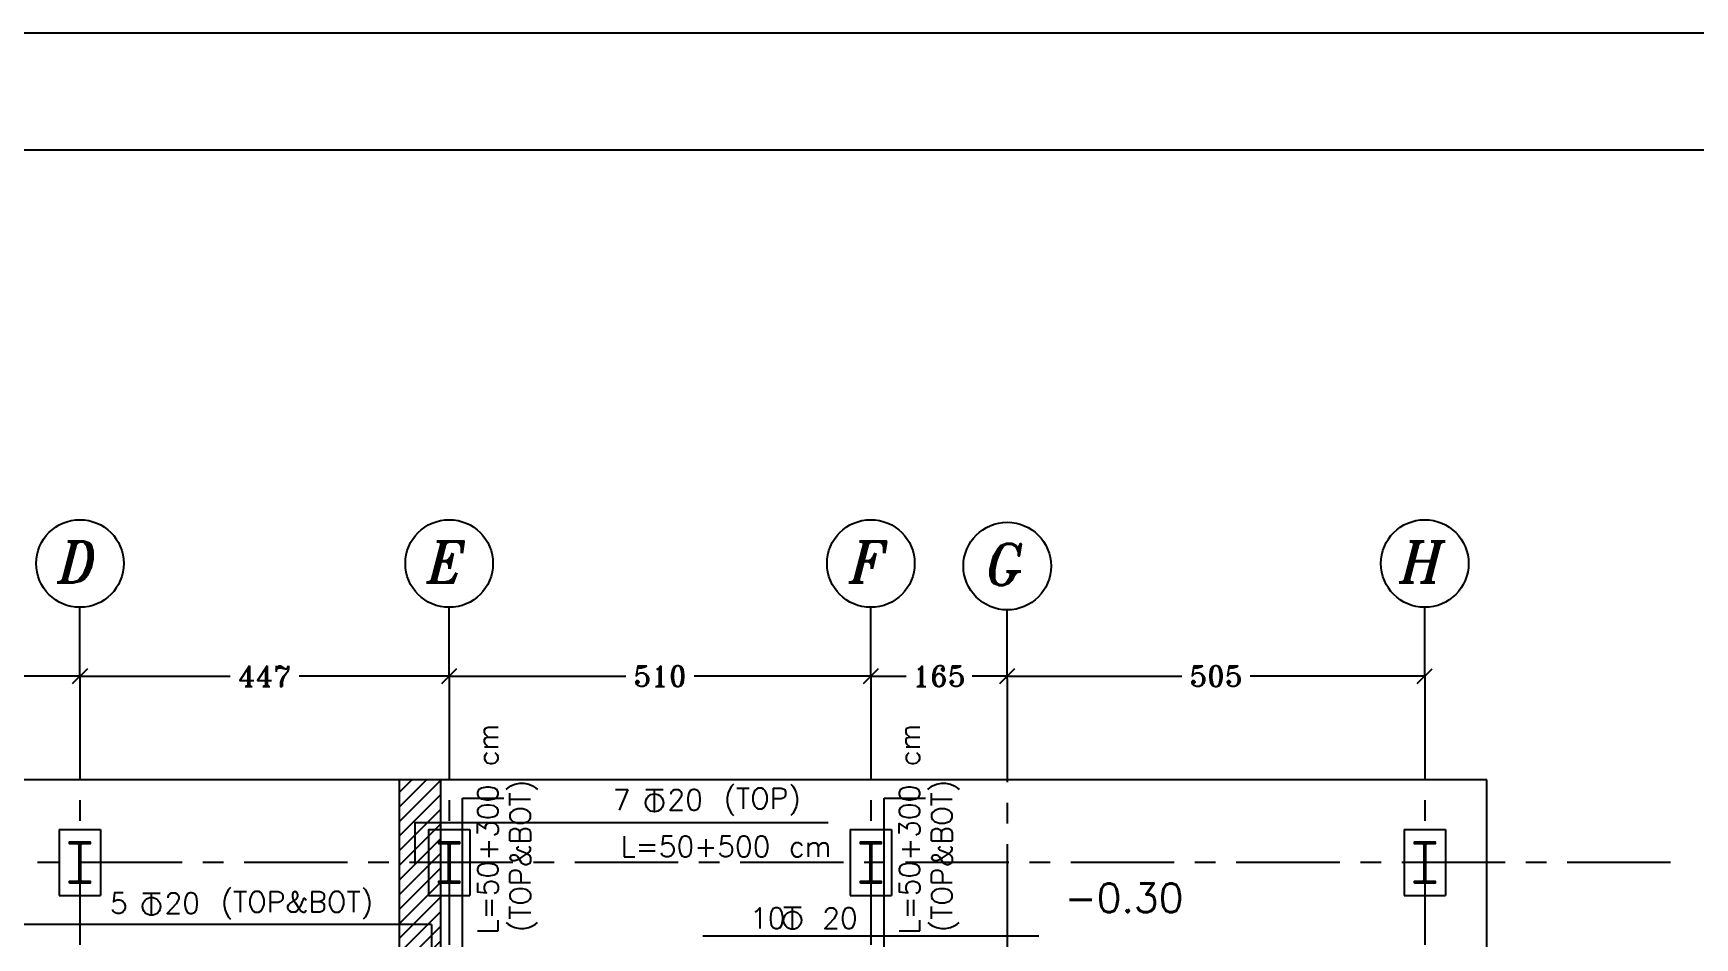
# Model space of a CAD drawing. Header units: inches. Extents: x 1387 to 2676, y -3005 to -2136.
# Drawn here: x 2521.19 to 2541.29, y -2296.6 to -2285.65 of the extents above; entities that cross this region are included whole.
import ezdxf
from ezdxf.enums import TextEntityAlignment as Align

# ---------------------------------------------------------------- set-up
doc = ezdxf.new("R2010")
doc.units = ezdxf.units.IN
doc.header["$MEASUREMENT"] = 0
doc.linetypes.add('CENTER', pattern=[2, 1.25, -0.25, 0.25, -0.25])
doc.linetypes.add('DASHDOTX2', pattern=[2, 1, -0.5, 0, -0.5])
for name, color, linetype in [('1', 1, 'Continuous'), ('2Y', 2, 'Continuous'), ('3G', 3, 'Continuous'), ('4', 4, 'Continuous'), ('6M', 6, 'Continuous'), ('Ax', 1, 'DASHDOTX2'), ('AXE', 1, 'CENTER'), ('DIM', 8, 'Continuous'), ('DIM1', 1, 'Continuous'), ('lateral brace', 5, 'Continuous'), ('Layer4', 118, 'Continuous'), ('NIVO', 15, 'Continuous'), ('text1', 255, 'Continuous')]:
    doc.layers.add(name, color=color, linetype=linetype)
doc.styles.add('ITALICT', font='italict')
doc.styles.add('ROMANC', font='TXT.shx')
doc.styles.add('ROMANS', font='ROMANS')
doc.styles.add('ROMANT', font='romant')
doc.dimstyles.new('1-100r', dxfattribs={"dimscale": 0, "dimtxt": 0.25, "dimasz": 0.18, "dimexe": 0.18, "dimexo": 0.0625, "dimgap": 0.09, "dimtad": 0, "dimdec": 0, "dimlfac": 100, "dimzin": 0, "dimdsep": 46, "dimtxsty": 'ROMANT', "dimblk": 'OBLIQUE', "dimcen": 0.09, "dimclrd": 1, "dimclre": 1, "dimclrt": 2, "dimadec": 0, "dimazin": 0, "dimtfac": 1, "dimtdec": 0, "dimtofl": 0, "dimtmove": 2, "dimatfit": 3, "dimldrblk": 'OBLIQUE', "dimfxl": 0.18, "dimtolj": 1, "dimtzin": 0, "dimarcsym": 0})

# ---------------------------------------------------------------- blocks, each defined once
blk = doc.blocks.new('TOR')
at = {"layer": '2Y'}
for p, q in [((-0.105, 0.16), (0.105, 0.16)), ((0, -0.108), (0, 0.16))]:
    blk.add_line(p, q, dxfattribs=at)
blk.add_circle((0, 0), 0.108, dxfattribs=at)
blk = doc.blocks.new('_Oblique')
at = {"color": 0, "linetype": 'ByBlock', "lineweight": -2}
blk.add_line((-0.5, -0.5), (0.5, 0.5), dxfattribs=at)
blk = doc.blocks.new('*D176')
at = {"layer": 'Defpoints', "color": 0, "ltscale": 0.05, "transparency": 16777216}
for p in [(2517.306, -2293.433), (2521.756, -2293.433), (2521.756, -2293.433)]:
    blk.add_point(p, dxfattribs=at)
at = {"layer": 'Layer4', "color": 1, "lineweight": -2, "ltscale": 0.05, "transparency": 16777216}
for p, q in [((2517.306, -2293.37), (2517.306, -2293.253)), ((2517.306, -2293.433), (2519.114, -2293.433)), ((2521.756, -2293.433), (2519.949, -2293.433)), ((2521.756, -2293.37), (2521.756, -2293.253))]:
    blk.add_line(p, q, dxfattribs=at)
at = {"layer": 'Layer4', "color": 1, "lineweight": -2, "ltscale": 0.05, "transparency": 16777216, "xscale": 0.18, "yscale": 0.18, "zscale": 0.18, "rotation": 180}
blk.add_blockref('_Oblique', (2517.306, -2293.433), dxfattribs=at)
at = {"layer": 'Layer4', "color": 1, "lineweight": -2, "ltscale": 0.05, "transparency": 16777216, "xscale": 0.18, "yscale": 0.18, "zscale": 0.18}
blk.add_blockref('_Oblique', (2521.756, -2293.433), dxfattribs=at)
at = {"layer": 'Layer4', "color": 2, "ltscale": 0.05, "transparency": 16777216, "insert": (2519.531, -2293.433), "char_height": 0.25, "attachment_point": 5, "style": 'ROMANT'}
blk.add_mtext('\\A1;445', dxfattribs=at)
blk = doc.blocks.new('*D177')
at = {"layer": 'Defpoints', "color": 0, "ltscale": 0.05, "transparency": 16777216}
for p in [(2521.756, -2293.433), (2526.222, -2293.433), (2526.222, -2293.433)]:
    blk.add_point(p, dxfattribs=at)
at = {"layer": 'Layer4', "color": 1, "lineweight": -2, "ltscale": 0.05, "transparency": 16777216}
for p, q in [((2521.756, -2293.37), (2521.756, -2293.253)), ((2521.756, -2293.433), (2523.572, -2293.433)), ((2526.222, -2293.433), (2524.407, -2293.433)), ((2526.222, -2293.37), (2526.222, -2293.253))]:
    blk.add_line(p, q, dxfattribs=at)
at = {"layer": 'Layer4', "color": 1, "lineweight": -2, "ltscale": 0.05, "transparency": 16777216, "xscale": 0.18, "yscale": 0.18, "zscale": 0.18, "rotation": 180}
blk.add_blockref('_Oblique', (2521.756, -2293.433), dxfattribs=at)
at = {"layer": 'Layer4', "color": 1, "lineweight": -2, "ltscale": 0.05, "transparency": 16777216, "xscale": 0.18, "yscale": 0.18, "zscale": 0.18}
blk.add_blockref('_Oblique', (2526.222, -2293.433), dxfattribs=at)
at = {"layer": 'Layer4', "color": 2, "ltscale": 0.05, "transparency": 16777216, "insert": (2523.989, -2293.433), "char_height": 0.25, "attachment_point": 5, "style": 'ROMANT'}
blk.add_mtext('\\A1;447', dxfattribs=at)
blk = doc.blocks.new('*D170')
at = {"layer": 'Defpoints', "color": 0, "ltscale": 0.05, "transparency": 16777216}
for p in [(2526.222, -2293.433), (2531.322, -2293.433), (2531.322, -2293.433)]:
    blk.add_point(p, dxfattribs=at)
at = {"layer": 'Layer4', "color": 1, "lineweight": -2, "ltscale": 0.05, "transparency": 16777216}
for p, q in [((2526.222, -2293.37), (2526.222, -2293.253)), ((2526.222, -2293.433), (2528.361, -2293.433)), ((2531.322, -2293.433), (2529.184, -2293.433)), ((2531.322, -2293.37), (2531.322, -2293.253))]:
    blk.add_line(p, q, dxfattribs=at)
at = {"layer": 'Layer4', "color": 1, "lineweight": -2, "ltscale": 0.05, "transparency": 16777216, "xscale": 0.18, "yscale": 0.18, "zscale": 0.18, "rotation": 180}
blk.add_blockref('_Oblique', (2526.222, -2293.433), dxfattribs=at)
at = {"layer": 'Layer4', "color": 1, "lineweight": -2, "ltscale": 0.05, "transparency": 16777216, "xscale": 0.18, "yscale": 0.18, "zscale": 0.18}
blk.add_blockref('_Oblique', (2531.322, -2293.433), dxfattribs=at)
at = {"layer": 'Layer4', "color": 2, "ltscale": 0.05, "transparency": 16777216, "insert": (2528.772, -2293.433), "char_height": 0.25, "attachment_point": 5, "style": 'ROMANT'}
blk.add_mtext('\\A1;510', dxfattribs=at)
blk = doc.blocks.new('*D178')
at = {"layer": 'Defpoints', "color": 0, "ltscale": 0.05, "transparency": 16777216}
for p in [(2532.972, -2293.433), (2538.022, -2293.433), (2538.022, -2293.433)]:
    blk.add_point(p, dxfattribs=at)
at = {"layer": 'Layer4', "color": 1, "lineweight": -2, "ltscale": 0.05, "transparency": 16777216}
for p, q in [((2532.972, -2293.37), (2532.972, -2293.253)), ((2532.972, -2293.433), (2535.086, -2293.433)), ((2538.022, -2293.433), (2535.909, -2293.433)), ((2538.022, -2293.37), (2538.022, -2293.253))]:
    blk.add_line(p, q, dxfattribs=at)
at = {"layer": 'Layer4', "color": 1, "lineweight": -2, "ltscale": 0.05, "transparency": 16777216, "xscale": 0.18, "yscale": 0.18, "zscale": 0.18, "rotation": 180}
blk.add_blockref('_Oblique', (2532.972, -2293.433), dxfattribs=at)
at = {"layer": 'Layer4', "color": 1, "lineweight": -2, "ltscale": 0.05, "transparency": 16777216, "xscale": 0.18, "yscale": 0.18, "zscale": 0.18}
blk.add_blockref('_Oblique', (2538.022, -2293.433), dxfattribs=at)
at = {"layer": 'Layer4', "color": 2, "ltscale": 0.05, "transparency": 16777216, "insert": (2535.497, -2293.433), "char_height": 0.25, "attachment_point": 5, "style": 'ROMANT'}
blk.add_mtext('\\A1;505', dxfattribs=at)
blk = doc.blocks.new('*D173')
at = {"layer": 'Defpoints', "color": 0, "ltscale": 0.05, "transparency": 16777216}
for p in [(2531.322, -2293.433), (2531.322, -2293.433), (2532.972, -2293.464)]:
    blk.add_point(p, dxfattribs=at)
at = {"layer": 'Layer4', "color": 1, "lineweight": -2, "ltscale": 0.05, "transparency": 16777216}
for p, q in [((2531.322, -2293.37), (2531.322, -2293.253)), ((2531.322, -2293.433), (2531.748, -2293.433)), ((2532.972, -2293.433), (2532.547, -2293.433)), ((2532.972, -2293.402), (2532.972, -2293.253))]:
    blk.add_line(p, q, dxfattribs=at)
at = {"layer": 'Layer4', "color": 1, "lineweight": -2, "ltscale": 0.05, "transparency": 16777216, "xscale": 0.18, "yscale": 0.18, "zscale": 0.18, "rotation": 180}
blk.add_blockref('_Oblique', (2531.322, -2293.433), dxfattribs=at)
at = {"layer": 'Layer4', "color": 1, "lineweight": -2, "ltscale": 0.05, "transparency": 16777216, "xscale": 0.18, "yscale": 0.18, "zscale": 0.18}
blk.add_blockref('_Oblique', (2532.972, -2293.433), dxfattribs=at)
at = {"layer": 'Layer4', "color": 2, "ltscale": 0.05, "transparency": 16777216, "insert": (2532.147, -2293.433), "char_height": 0.25, "attachment_point": 5, "style": 'ROMANT'}
blk.add_mtext('\\A1;165', dxfattribs=at)

msp = doc.modelspace()

# ---------------------------------------------------------------- hatches: boundary and pattern name
for points in [[(2521.748874, -2295.462545), (2521.737398, -2295.462545, 0.414414444), (2521.748874, -2295.474029)], [(2521.763874, -2295.462545), (2521.77535, -2295.462545, -0.414414444), (2521.763874, -2295.474029)], [(2526.214876, -2295.462545), (2526.2034, -2295.462545, 0.414414444), (2526.214876, -2295.474029)], [(2526.229876, -2295.462545), (2526.241352, -2295.462545, -0.414414444), (2526.229876, -2295.474029)], [(2531.314876, -2295.462545), (2531.3034, -2295.462545, 0.414414444), (2531.314876, -2295.474029)], [(2531.329876, -2295.462545), (2531.341352, -2295.462545, -0.414414444), (2531.329876, -2295.474029)], [(2538.014876, -2295.462545), (2538.0034, -2295.462545, 0.414414444), (2538.014876, -2295.474029)], [(2538.029876, -2295.462545), (2538.041352, -2295.462545, -0.414414444), (2538.029876, -2295.474029)], [(2521.748874, -2295.912585), (2521.737398, -2295.912585, -0.414414444), (2521.748874, -2295.9011)], [(2521.763874, -2295.912585), (2521.77535, -2295.912585, 0.414414444), (2521.763874, -2295.9011)], [(2526.214876, -2295.912585), (2526.2034, -2295.912585, -0.414414444), (2526.214876, -2295.9011)], [(2526.229876, -2295.912585), (2526.241352, -2295.912585, 0.414414444), (2526.229876, -2295.9011)], [(2531.314876, -2295.912585), (2531.3034, -2295.912585, -0.414414444), (2531.314876, -2295.9011)], [(2531.329876, -2295.912585), (2531.341352, -2295.912585, 0.414414444), (2531.329876, -2295.9011)], [(2538.014876, -2295.912585), (2538.0034, -2295.912585, -0.414414444), (2538.014876, -2295.9011)], [(2538.029876, -2295.912585), (2538.041352, -2295.912585, 0.414414444), (2538.029876, -2295.9011)]]:
    msp.add_hatch(color=1).paths.add_polyline_path(points)
at = {"layer": 'Layer4', "ltscale": 0.05}
h = msp.add_hatch(dxfattribs=at)
h.set_pattern_fill('ANSI31', color=1)
h.set_pattern_definition([(45, (1675.25126, -2943.15113), (-0.088388348, 0.088388348), [])])
h.paths.add_polyline_path([(2526.122376, -2311.392262), (2525.622376, -2311.392262), (2525.622376, -2306.492262), (2525.622376, -2299.839904), (2525.622376, -2294.687545), (2526.122376, -2294.687545)])

# ---------------------------------------------------------------- linework, layer by layer
at = {"layer": '1'}
msp.add_lwpolyline([(2501.376004, -2343.703033), (2582.644355, -2343.703033), (2582.644355, -2287.070036), (2501.376004, -2287.070036)], close=True, dxfattribs=at)
for centre in [(2521.756374, -2292.069882), (2526.222376, -2292.069882), (2531.322376, -2292.069882), (2532.972376, -2292.101539), (2538.022376, -2292.069882)]:
    msp.add_circle(centre, 0.53, dxfattribs=at)
at = {"layer": '3G'}
for p, q in [((2521.506374, -2295.287545), (2521.506374, -2296.087545)), ((2521.506374, -2295.287545), (2522.006374, -2295.287545)), ((2522.006374, -2295.287545), (2522.006374, -2296.087545)), ((2525.972376, -2295.287545), (2525.972376, -2296.087545)), ((2525.972376, -2295.287545), (2526.472376, -2295.287545)), ((2526.472376, -2295.287545), (2526.472376, -2296.087545)), ((2531.072376, -2295.287545), (2531.072376, -2296.087545)), ((2531.072376, -2295.287545), (2531.572376, -2295.287545)), ((2531.572376, -2295.287545), (2531.572376, -2296.087545)), ((2537.772376, -2295.287545), (2537.772376, -2296.087545)), ((2537.772376, -2295.287545), (2538.272376, -2295.287545)), ((2538.272376, -2295.287545), (2538.272376, -2296.087545)), ((2521.506374, -2296.087545), (2522.006374, -2296.087545)), ((2525.972376, -2296.087545), (2526.472376, -2296.087545)), ((2531.072376, -2296.087545), (2531.572376, -2296.087545)), ((2537.772376, -2296.087545), (2538.272376, -2296.087545))]:
    msp.add_line(p, q, dxfattribs=at)
for points in [[(2521.631374, -2295.937545), (2521.631374, -2295.912545), (2521.748874, -2295.912545), (2521.748874, -2295.462545), (2521.631374, -2295.462545), (2521.631374, -2295.437545), (2521.881374, -2295.437545), (2521.881374, -2295.462545), (2521.763874, -2295.462545), (2521.763874, -2295.912545), (2521.881374, -2295.912545), (2521.881374, -2295.937545)], [(2526.097376, -2295.937545), (2526.097376, -2295.912545), (2526.214876, -2295.912545), (2526.214876, -2295.462545), (2526.097376, -2295.462545), (2526.097376, -2295.437545), (2526.347376, -2295.437545), (2526.347376, -2295.462545), (2526.229876, -2295.462545), (2526.229876, -2295.912545), (2526.347376, -2295.912545), (2526.347376, -2295.937545)], [(2531.197376, -2295.937545), (2531.197376, -2295.912545), (2531.314876, -2295.912545), (2531.314876, -2295.462545), (2531.197376, -2295.462545), (2531.197376, -2295.437545), (2531.447376, -2295.437545), (2531.447376, -2295.462545), (2531.329876, -2295.462545), (2531.329876, -2295.912545), (2531.447376, -2295.912545), (2531.447376, -2295.937545)], [(2537.897376, -2295.937545), (2537.897376, -2295.912545), (2538.014876, -2295.912545), (2538.014876, -2295.462545), (2537.897376, -2295.462545), (2537.897376, -2295.437545), (2538.147376, -2295.437545), (2538.147376, -2295.462545), (2538.029876, -2295.462545), (2538.029876, -2295.912545), (2538.147376, -2295.912545), (2538.147376, -2295.937545)]]:
    msp.add_lwpolyline(points, close=True, dxfattribs=at)
for centre, start, end in [((2521.748874, -2295.462553), 180.1579269, 270.1579269), ((2521.763874, -2295.462553), 269.8420731, 359.8420731), ((2521.763874, -2295.462553), 269.8420731, 359.8420731), ((2526.214876, -2295.462553), 180.1579269, 270.1579269), ((2526.229876, -2295.462553), 269.8420731, 359.8420731), ((2526.229876, -2295.462553), 269.8420731, 359.8420731), ((2531.314876, -2295.462553), 180.1579269, 270.1579269), ((2531.329876, -2295.462553), 269.8420731, 359.8420731), ((2531.329876, -2295.462553), 269.8420731, 359.8420731), ((2538.014876, -2295.462553), 180.1579269, 270.1579269), ((2538.029876, -2295.462553), 269.8420731, 359.8420731), ((2538.029876, -2295.462553), 269.8420731, 359.8420731), ((2521.748874, -2295.912577), 89.8420731, 179.8420731), ((2521.748874, -2295.912577), 89.8420731, 179.8420731), ((2521.763874, -2295.912577), 0.1579269, 90.1579269), ((2521.763874, -2295.912577), 0.1579269, 90.1579269), ((2521.763874, -2295.912577), 0.1579269, 90.1579269), ((2526.214876, -2295.912577), 89.8420731, 179.8420731), ((2526.214876, -2295.912577), 89.8420731, 179.8420731), ((2526.229876, -2295.912577), 0.1579269, 90.1579269), ((2526.229876, -2295.912577), 0.1579269, 90.1579269), ((2526.229876, -2295.912577), 0.1579269, 90.1579269), ((2531.314876, -2295.912577), 89.8420731, 179.8420731), ((2531.314876, -2295.912577), 89.8420731, 179.8420731), ((2531.329876, -2295.912577), 0.1579269, 90.1579269), ((2531.329876, -2295.912577), 0.1579269, 90.1579269), ((2531.329876, -2295.912577), 0.1579269, 90.1579269), ((2538.014876, -2295.912577), 89.8420731, 179.8420731), ((2538.014876, -2295.912577), 89.8420731, 179.8420731), ((2538.029876, -2295.912577), 0.1579269, 90.1579269), ((2538.029876, -2295.912577), 0.1579269, 90.1579269), ((2538.029876, -2295.912577), 0.1579269, 90.1579269)]:
    msp.add_arc(centre, 0.011476, start, end, dxfattribs=at)
at = {"layer": '4'}
for p, q in [((2538.772376, -2294.687545), (2507.406374, -2294.687545)), ((2525.622376, -2299.839904), (2525.622376, -2294.687545)), ((2526.122376, -2311.392262), (2526.122376, -2294.687545)), ((2538.772376, -2311.392262), (2538.772376, -2294.687545))]:
    msp.add_line(p, q, dxfattribs=at)
at = {"layer": '6M'}
for p, q in [((2526.381891, -2297.907093), (2526.381891, -2294.907093)), ((2526.381891, -2294.907093), (2526.881891, -2294.907093)), ((2531.481891, -2297.907093), (2531.481891, -2294.907093)), ((2531.481891, -2294.907093), (2531.981891, -2294.907093)), ((2525.806835, -2295.204773), (2530.806835, -2295.204773)), ((2525.806835, -2295.204773), (2525.806835, -2295.704773)), ((2526.008262, -2296.4385), (2520.008262, -2296.4385)), ((2526.008262, -2296.4385), (2526.008262, -2296.9385)), ((2529.289876, -2296.575697), (2533.354876, -2296.575697))]:
    msp.add_line(p, q, dxfattribs=at)
at = {"layer": 'Ax', "linetype": 'Continuous'}
for p, q in [((2521.756374, -2293.432668), (2521.756374, -2292.599882)), ((2526.222376, -2293.432668), (2526.222376, -2292.599882)), ((2531.322376, -2293.432668), (2531.322376, -2292.599882)), ((2532.972376, -2293.464324), (2532.972376, -2292.631539)), ((2538.022376, -2293.432668), (2538.022376, -2292.599882))]:
    msp.add_line(p, q, dxfattribs=at)
at = {"layer": 'AXE'}
for p, q in [((2521.756374, -2293.432668), (2521.756374, -2314.600321)), ((2526.222376, -2293.432668), (2526.222376, -2314.600321)), ((2531.322376, -2293.432668), (2531.322376, -2314.600321)), ((2538.022376, -2293.432668), (2538.022376, -2314.600321)), ((2532.972376, -2293.464324), (2532.972376, -2314.631978)), ((2540.993182, -2295.687545), (2505.610781, -2295.687545))]:
    msp.add_line(p, q, dxfattribs=at)
at = {"layer": 'DIM'}
msp.add_lwpolyline([(2499.960179, -2345.118858), (2584.060179, -2345.118858), (2584.060179, -2285.654211), (2499.960179, -2285.654211)], close=True, dxfattribs=at)
at = {"layer": 'lateral brace'}
msp.add_lwpolyline([(2499.960179, -2345.118858), (2584.060179, -2345.118858), (2584.060179, -2285.654211), (2499.960179, -2285.654211)], close=True, dxfattribs=at)
at = {"layer": 'Layer4'}
msp.add_lwpolyline([(2584.060179, -2285.654211), (2499.960179, -2285.654211), (2499.960179, -2345.118858), (2584.060179, -2345.118858)], close=True, dxfattribs=at)

# ---------------------------------------------------------------- block references
at = {"layer": 'DIM1'}
for p in [(2528.705475, -2294.965432), (2522.621912, -2296.218044), (2530.375842, -2296.386769)]:
    msp.add_blockref('TOR', p, dxfattribs=at)

# ---------------------------------------------------------------- texts
at = {"layer": '2Y', "style": 'ROMANC'}
for s, rotation, p in [('L=50+300 cm', 90.0050006, (2526.689701, -2295.282197)), ('L=50+300 cm', 90.0050006, (2531.789701, -2295.282197)), ('7  20', 0.0050006, (2528.747137, -2294.927621)), ('L=50+500 cm', 0.0050006, (2529.570915, -2295.492874)), ('5  20', 0.0050006, (2522.663573, -2296.180233)), ('10  20 ', 0.0050006, (2530.623407, -2296.362077))]:
    msp.add_text(s, height=0.25, rotation=rotation, dxfattribs=at).set_placement(p, align=Align.MIDDLE)
at = {"layer": '3G', "style": 'ROMANS'}
msp.add_text('-0.30', height=0.35, dxfattribs=at).set_placement((2533.663683, -2296.290106))
at = {"layer": 'NIVO', "color": 2, "style": 'ROMANC'}
for s, rotation, p in [('(TOP&BOT)', 90.0050006, (2527.208065, -2296.529231)), ('(TOP)', 0.0050006, (2529.54205, -2295.036234)), ('(TOP&BOT)', 90.0050006, (2532.308065, -2296.529231)), ('(TOP&BOT)', 0.0050006, (2523.458487, -2296.288846))]:
    msp.add_text(s, height=0.25, rotation=rotation, dxfattribs=at).set_placement(p)
at = {"layer": 'text1', "style": 'ITALICT'}
for s, p in [('D', (2521.726517, -2292.051658)), ('E', (2526.192519, -2292.051658)), ('F', (2531.292519, -2292.051658)), ('G', (2532.942519, -2292.083314)), ('H', (2537.992519, -2292.051658))]:
    msp.add_text(s, height=0.5, dxfattribs=at).set_placement(p, align=Align.MIDDLE_CENTER)

# ---------------------------------------------------------------- dimensions: what is measured, and where the dimension line sits
at = {"layer": 'Layer4', "ltscale": 0.05}
for base, p1, p2, override, picture, middle in [((2521.756374, -2293.432668), (2517.306374, -2293.432668), (2521.756374, -2293.432668), {"dimscale": 1, "dimtmove": 1, "dimfxl": 0.3}, '*D176', (2519.531374, -2293.432668)), ((2526.222376, -2293.432668), (2521.756374, -2293.432668), (2526.222376, -2293.432668), {"dimscale": 1, "dimtmove": 1, "dimfxl": 0.3}, '*D177', (2523.989375, -2293.432668)), ((2531.322376, -2293.432668), (2526.222376, -2293.432668), (2531.322376, -2293.432668), {"dimscale": 1, "dimtmove": 1, "dimfxl": 0.3}, '*D170', (2528.772376, -2293.432668)), ((2531.322376, -2293.432668), (2532.972376, -2293.464324), (2531.322376, -2293.432668), {"dimscale": 1}, '*D173', (2532.147376, -2293.432668)), ((2538.022376, -2293.432668), (2532.972376, -2293.432668), (2538.022376, -2293.432668), {"dimscale": 1, "dimtmove": 1, "dimfxl": 0.3}, '*D178', (2535.497376, -2293.432668))]:
    dim = msp.add_linear_dim(base=base, p1=p1, p2=p2, dimstyle='1-100r', override=override, dxfattribs=at)
    dim.commit()
    dim.dimension.update_dxf_attribs({"geometry": picture, "text_midpoint": middle})

doc.saveas('drawing.dxf')
